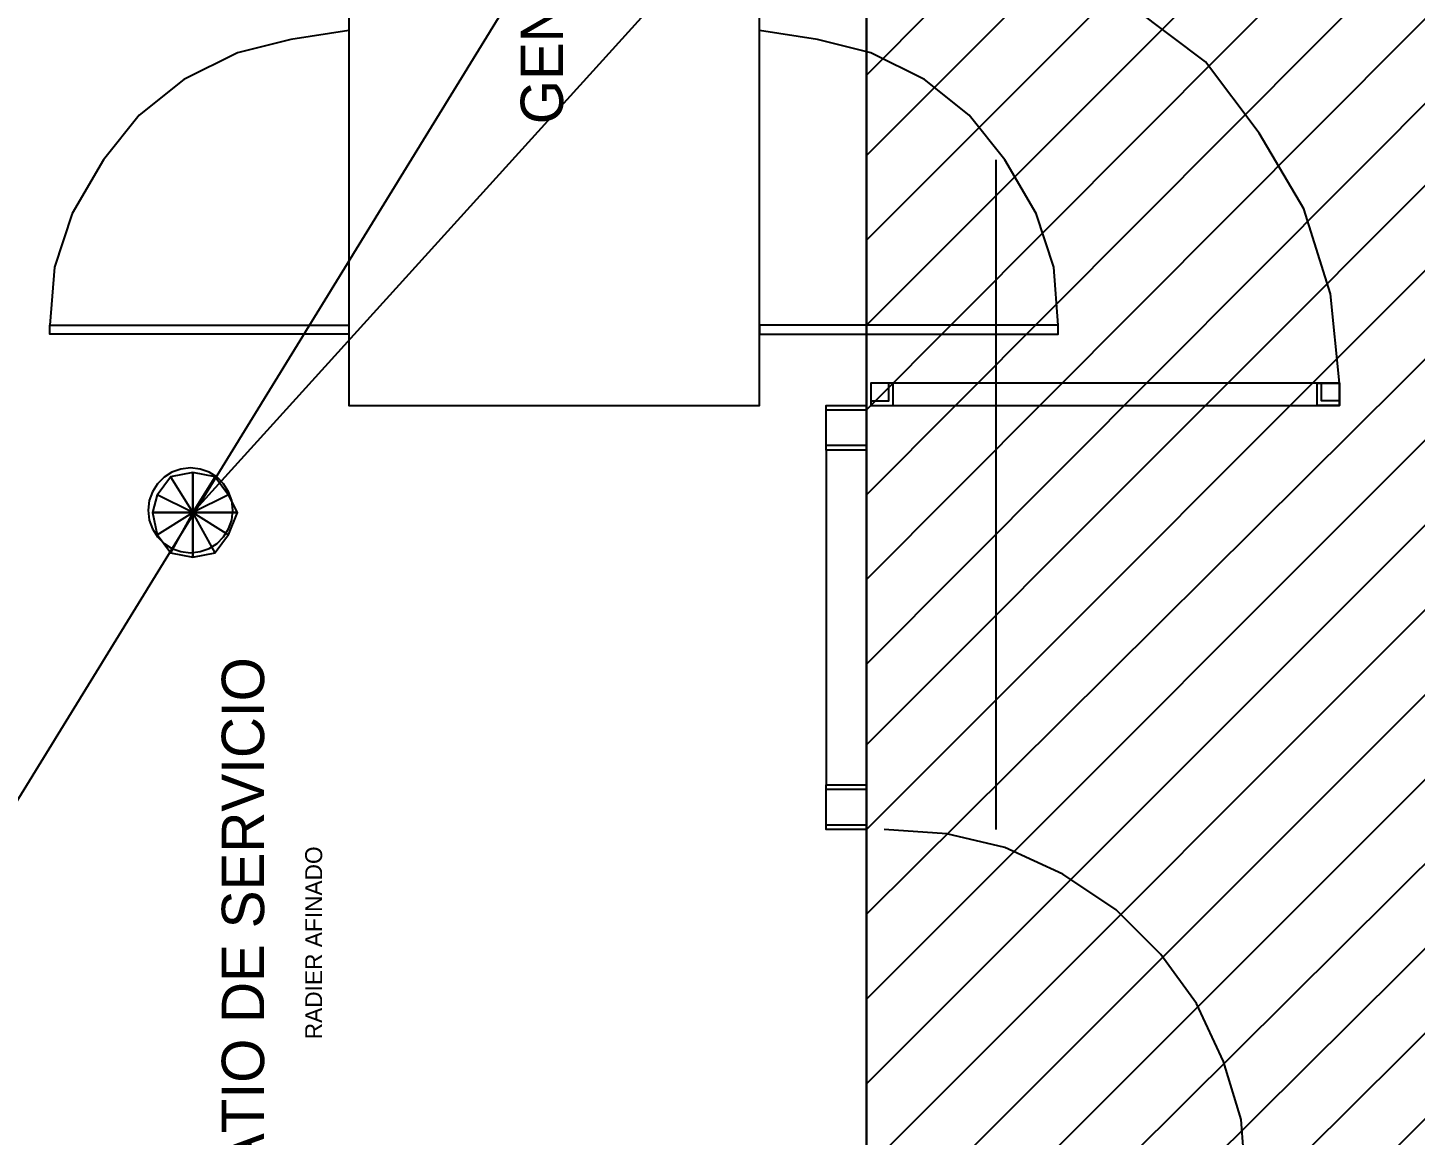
# Model space of a CAD drawing. Header units: metres. Extents: x 1 to 213, y 1 to 147.
# Drawn here: x 68.735 to 72.027, y 95.975 to 98.601 of the extents above; entities that cross this region are included whole.
import ezdxf

# ---------------------------------------------------------------- set-up
doc = ezdxf.new("R2010")
doc.units = ezdxf.units.M
doc.layers.add('00-BASE-ARQUITECTURA', color=8, linetype='Continuous')
doc.layers.add('00-BASE-TEXTO', color=8, linetype='Continuous')

msp = doc.modelspace()

# ---------------------------------------------------------------- linework, layer by layer
at = {"layer": '00-BASE-ARQUITECTURA'}
for points in [[(70.7249, 98.4884), (73.159, 100.9332)], [(70.7249, 98.2979), (73.3601, 100.9332)], [(70.7249, 98.0969), (73.5612, 100.9332)], [(70.7249, 97.8958), (73.7623, 100.9332)], [(70.7249, 97.6947), (73.9528, 100.9332)], [(70.7249, 97.4936), (73.9528, 100.7321)], [(70.7249, 97.2925), (73.9528, 100.531)], [(70.7249, 97.0915), (73.9528, 100.3299)], [(69.1268, 97.4513), (71.5927, 100.1712)], [(67.5287, 100.0442), (67.5287, 94.8478), (70.7249, 100.0442), (67.5287, 100.0442)], [(67.5287, 94.8478), (70.7249, 100.0442), (70.7249, 94.8478), (67.5287, 94.8478)], [(70.7249, 100.0442), (70.7249, 94.8478)], [(71.8467, 97.7582), (71.8255, 97.9699), (71.762, 98.171), (71.6562, 98.3509), (71.5292, 98.5202), (71.3599, 98.6472), (71.1694, 98.7424), (70.9683, 98.8059), (70.7672, 98.8271), (70.9683, 98.8483), (71.1694, 98.9012), (71.3599, 98.9964), (71.5292, 99.134), (71.6562, 99.2928), (71.762, 99.4727), (71.8255, 99.6738), (71.8467, 99.8854)], [(69.4972, 98.5943), (69.3596, 98.5731), (69.2326, 98.5414), (69.1056, 98.4779), (68.9998, 98.3932), (68.9151, 98.2874), (68.841, 98.1604), (68.7987, 98.0334), (68.7881, 97.8958)], [(71.1799, 97.8958), (71.1694, 98.0334), (71.127, 98.1604), (71.0529, 98.2874), (70.9683, 98.3932), (70.8624, 98.4779), (70.7354, 98.5414), (70.6084, 98.5731), (70.4709, 98.5943)], [(70.7249, 96.9009), (72.2171, 98.3932)], [(71.0318, 98.2874), (71.0318, 96.6999)], [(70.7249, 96.6999), (72.2171, 98.1921)], [(70.7249, 96.4988), (72.2277, 97.991)], [(70.7249, 96.2977), (72.2277, 97.8005)], [(70.6296, 97.5995), (70.6296, 96.8057)], [(70.7249, 96.0966), (72.2277, 97.5995)], [(70.7249, 97.5995), (70.7249, 96.6999)], [(69.0209, 97.4566), (69.0236, 97.4335), (69.0312, 97.4124), (69.043, 97.3937), (69.0586, 97.3781), (69.0773, 97.3663), (69.0984, 97.3587), (69.1215, 97.356), (69.1445, 97.3587), (69.1657, 97.3663), (69.1844, 97.3781), (69.1999, 97.3937), (69.2118, 97.4124), (69.2194, 97.4335), (69.222, 97.4566), (69.2194, 97.4796), (69.2118, 97.5008), (69.1999, 97.5195), (69.1844, 97.535), (69.1657, 97.5469), (69.1445, 97.5545), (69.1215, 97.5571), (69.0984, 97.5545), (69.0773, 97.5469), (69.0586, 97.535), (69.043, 97.5195), (69.0312, 97.5008), (69.0236, 97.4796), (69.0209, 97.4566)], [(69.0739, 97.5359), (69.1268, 97.4513), (69.0421, 97.4936), (69.0739, 97.5359)], [(69.1268, 97.5465), (69.0739, 97.5359), (69.1268, 97.4513), (69.1268, 97.5465)], [(69.1268, 97.4513), (69.1797, 97.5359), (69.1268, 97.5465), (69.1268, 97.4513)], [(69.2114, 97.4936), (69.1268, 97.4513), (69.1797, 97.5359), (69.2114, 97.4936)], [(69.1268, 97.4513), (69.0421, 97.4936), (69.0315, 97.4513), (69.1268, 97.4513)], [(69.2326, 97.4513), (69.2114, 97.4936), (69.1268, 97.4513), (69.2326, 97.4513)], [(69.0315, 97.4513), (69.0421, 97.3984), (69.1268, 97.4513), (69.0315, 97.4513)], [(69.0421, 97.3984), (69.1268, 97.4513), (69.0739, 97.356), (69.0421, 97.3984)], [(69.1268, 97.4513), (69.0739, 97.356), (69.1268, 97.3455), (69.1268, 97.4513)], [(69.1268, 97.3455), (69.1797, 97.356), (69.1268, 97.4513), (69.1268, 97.3455)], [(69.1797, 97.356), (69.1268, 97.4513), (69.2114, 97.3984), (69.1797, 97.356)], [(69.1268, 97.4513), (69.2114, 97.3984), (69.2326, 97.4513), (69.1268, 97.4513)], [(70.7249, 95.8955), (72.2277, 97.3984)], [(70.7249, 95.6944), (72.2277, 97.1973)], [(70.7249, 95.4934), (72.2277, 96.9962)], [(70.7249, 95.3029), (72.2277, 96.7951)], [(71.6244, 95.8638), (71.6139, 96.012), (71.5715, 96.1495), (71.508, 96.2871), (71.4234, 96.4035), (71.3175, 96.5094), (71.1905, 96.594), (71.0529, 96.6575), (70.9154, 96.6893), (70.7672, 96.6999)], [(70.7249, 95.1018), (72.2277, 96.594)], [(70.7249, 94.9007), (72.2277, 96.3929)], [(69.8782, 93.8424), (72.2277, 96.1919)]]:
    msp.add_lwpolyline(points, dxfattribs=at)
for points in [[(70.7249, 100.0442), (67.5287, 100.0442), (67.5287, 94.8478), (70.7249, 94.8478)], [(70.4709, 99.949), (69.4972, 99.949), (69.4972, 97.7053), (70.4709, 97.7053)], [(69.4972, 97.8958), (69.4972, 97.8746), (68.7881, 97.8746), (68.7881, 97.8958)], [(70.4709, 97.8958), (70.4709, 97.8746), (71.1799, 97.8746), (71.1799, 97.8958)], [(71.8467, 97.7582), (70.7354, 97.7582), (70.7354, 97.7053), (71.8467, 97.7053)], [(70.7354, 97.7053), (70.7884, 97.7053), (70.7884, 97.7582), (70.7354, 97.7582)], [(70.7354, 97.7159), (70.7778, 97.7159), (70.7778, 97.7582), (70.7354, 97.7582)], [(71.8467, 97.7053), (71.7938, 97.7053), (71.7938, 97.7582), (71.8467, 97.7582)], [(71.8467, 97.7159), (71.8044, 97.7159), (71.8044, 97.7582), (71.8467, 97.7582)], [(70.7249, 97.5995), (70.6296, 97.5995), (70.6296, 97.7053), (70.7249, 97.7053)], [(70.7249, 97.61), (70.6296, 97.61), (70.6296, 97.6947), (70.7249, 97.6947)], [(70.7249, 96.6999), (70.6296, 96.6999), (70.6296, 96.8057), (70.7249, 96.8057)], [(70.7249, 96.7104), (70.6296, 96.7104), (70.6296, 96.7951), (70.7249, 96.7951)]]:
    msp.add_lwpolyline(points, close=True, dxfattribs=at)

# ---------------------------------------------------------------- texts
at = {"layer": '00-BASE-TEXTO'}
for s, height, p in [('GENERADOR', 0.10059, (70.0052, 98.372)), ('PATIO DE SERVICIO', 0.100592, (69.2961, 95.8003)), ('RADIER AFINADO', 0.040234, (69.4337, 96.2024))]:
    msp.add_text(s, height=height, rotation=90, dxfattribs=at).set_placement(p)

doc.saveas('drawing.dxf')
